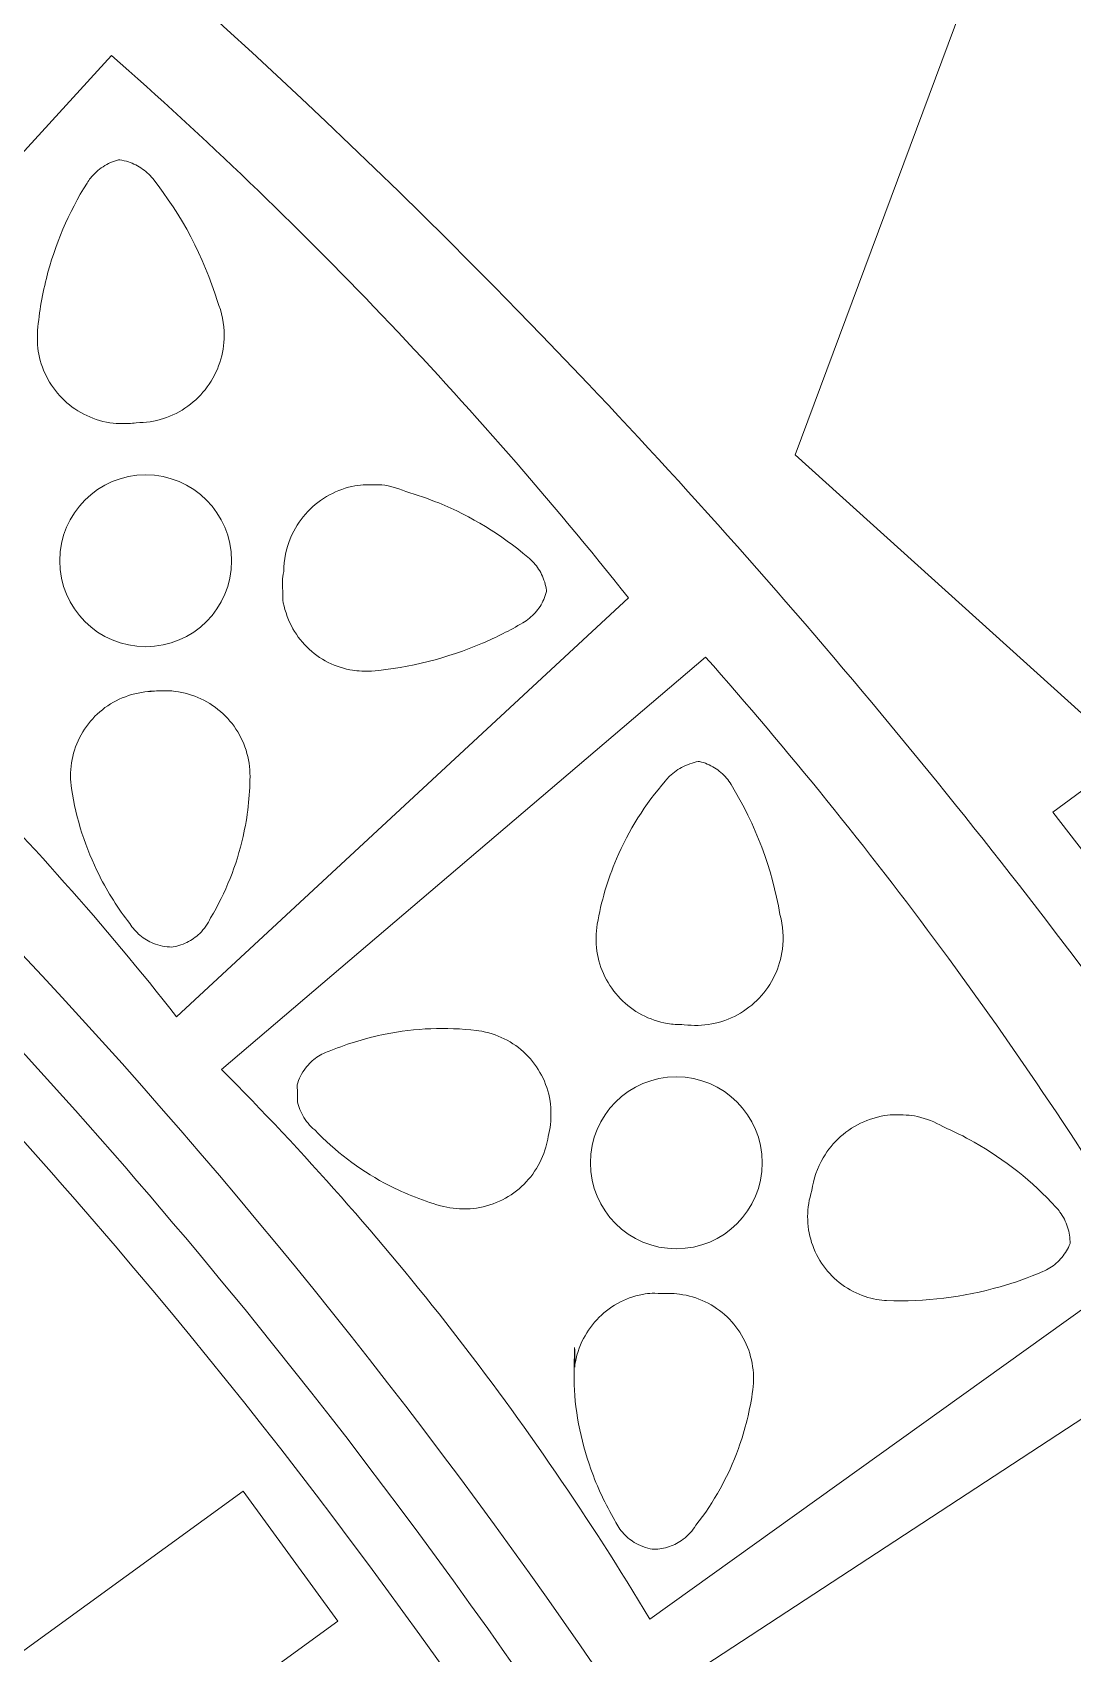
# Model space of a CAD drawing. Header units: millimetres. Extents: x -216 to 235, y -247 to 205.
# Drawn here: x 92.16 to 111.69, y 43.52 to 73.96 of the extents above; entities that cross this region are included whole.
import ezdxf

# ---------------------------------------------------------------- set-up
doc = ezdxf.new("R2010")
doc.units = ezdxf.units.MM
doc.header["$MEASUREMENT"] = 0
doc.layers.add('Camada 1', color=7, linetype='Continuous')

msp = doc.modelspace()

# ---------------------------------------------------------------- linework, layer by layer
at = {"layer": 'Camada 1', "color": 240, "lineweight": 18}
msp.add_open_spline([(40.386, -243.7514), (52.549, -242.0562), (64.5321, -239.369), (76.2543, -235.708), (76.2543, -235.708), (98.8911, -228.6351), (120.1427, -218.1082), (139.486, -204.3864), (139.486, -204.3864), (164.4969, -186.644), (185.4274, -164.233), (201.4217, -138.0695), (201.4217, -138.0695), (213.7717, -117.7741), (222.7947, -95.7966), (228.2686, -72.6782), (228.2686, -72.6782), (232.7664, -53.682), (234.7784, -34.2646), (234.2711, -14.7498), (234.2711, -14.7498), (233.6078, 8.9614), (229.2434, 32.277), (221.2854, 54.6227), (221.2854, 54.6227), (213.3274, 76.9685), (201.9717, 97.7943), (187.498, 116.5872), (187.498, 116.5872), (182.1139, 123.578), (176.3293, 130.2413), (170.1642, 136.5541), (170.1642, 136.5541), (153.5928, 153.4769), (134.5781, 167.599), (113.5883, 178.5727), (113.5883, 178.5727), (92.5985, 189.5464), (70.1505, 197.1015), (46.7969, 201.0519), (46.7969, 201.0519), (39.0919, 202.3552), (31.3295, 203.2562), (23.5308, 203.7524), (23.5308, 203.7524), (0.054, 205.2792), (-23.3725, 203.1146), (-46.1721, 197.3119), (-46.1721, 197.3119), (-57.2082, 194.503), (-67.9982, 190.8615), (-78.4793, 186.4083), (-78.4793, 186.4083), (-100.2525, 177.1917), (-120.3159, 164.6826), (-138.1754, 149.1888), (-138.1754, 149.1888), (-156.0349, 133.6951), (-171.2507, 115.5983), (-183.4483, 95.344), (-183.4483, 95.344), (-190.4371, 83.7389), (-196.3515, 71.5511), (-201.1434, 58.8799), (-201.1434, 58.8799), (-210.746, 33.3304), (-215.639, 6.4782), (-215.6655, -20.8162), (-215.6655, -20.8162), (-215.6885, -44.4186), (-212.0189, -67.7341), (-204.7472, -90.1884), (-204.7472, -90.1884), (-197.4754, -112.6427), (-186.7806, -133.683), (-172.926, -152.7913), (-172.926, -152.7913), (-167.4686, -160.3181), (-161.5547, -167.4917), (-155.2071, -174.2846)], degree=3, knots=[0, 0, 0, 0, 0.047619, 0.047619, 0.047619, 0.047619, 0.0952381, 0.0952381, 0.0952381, 0.0952381, 0.1428571, 0.1428571, 0.1428571, 0.1428571, 0.1904762, 0.1904762, 0.1904762, 0.1904762, 0.2380952, 0.2380952, 0.2380952, 0.2380952, 0.2857143, 0.2857143, 0.2857143, 0.2857143, 0.3333333, 0.3333333, 0.3333333, 0.3333333, 0.3809524, 0.3809524, 0.3809524, 0.3809524, 0.4285714, 0.4285714, 0.4285714, 0.4285714, 0.4761905, 0.4761905, 0.4761905, 0.4761905, 0.5238095, 0.5238095, 0.5238095, 0.5238095, 0.5714286, 0.5714286, 0.5714286, 0.5714286, 0.6190476, 0.6190476, 0.6190476, 0.6190476, 0.6666667, 0.6666667, 0.6666667, 0.6666667, 0.7142857, 0.7142857, 0.7142857, 0.7142857, 0.7619048, 0.7619048, 0.7619048, 0.7619048, 0.8095238, 0.8095238, 0.8095238, 0.8095238, 0.8571429, 0.8571429, 0.8571429, 0.8571429, 0.9047619, 0.9047619, 0.9047619, 0.9047619, 1, 1, 1, 1], dxfattribs=at)
at = {"layer": 'Camada 1', "color": 250, "lineweight": 18}
for points, knots in [([(169.4556, 135.5004), (152.9965, 152.348), (134.1044, 166.4135), (113.2447, 177.3504), (113.2447, 177.3504), (92.385, 188.2873), (70.0712, 195.8264), (46.8527, 199.782), (46.8527, 199.782), (39.1901, 201.0875), (31.4701, 201.9926), (23.7134, 202.4951), (23.7134, 202.4951), (0.3708, 204.0413), (-22.9262, 201.9169), (-45.6041, 196.1741), (-45.6041, 196.1741), (-56.5864, 193.3931), (-67.3248, 189.7829), (-77.7567, 185.3645), (-77.7567, 185.3645), (-99.4202, 176.2238), (-119.3871, 163.8067), (-137.1658, 148.419), (-137.1658, 148.419), (-154.9444, 133.0313), (-170.097, 115.0518), (-182.2504, 94.9233), (-182.2504, 94.9233), (-189.2131, 83.3915), (-195.1084, 71.2792), (-199.8881, 58.6848), (-199.8881, 58.6848), (-209.4979, 33.2044), (-214.3954, 6.4161), (-214.4225, -20.8161), (-214.4225, -20.8161), (-214.4225, -44.3152), (-210.6959, -67.68), (-203.3914, -90.0987), (-203.3914, -90.0987), (-196.087, -112.5174), (-185.3655, -133.5174), (-171.4908, -152.5816), (-171.4908, -152.5816), (-166.2338, -159.8049), (-160.555, -166.7015), (-154.4747, -173.2469), (-154.4747, -173.2469), (-138.5335, -190.4321), (-120.1002, -204.912), (-99.6287, -216.33), (-99.6287, -216.33), (-77.9909, -228.3986), (-54.6567, -236.727), (-30.2673, -241.0865), (-30.2673, -241.0865), (-7.2069, -245.2627), (16.2229, -245.78), (39.4452, -242.6257)], [0, 0, 0, 0, 0.0625, 0.0625, 0.0625, 0.0625, 0.125, 0.125, 0.125, 0.125, 0.1875, 0.1875, 0.1875, 0.1875, 0.25, 0.25, 0.25, 0.25, 0.3125, 0.3125, 0.3125, 0.3125, 0.375, 0.375, 0.375, 0.375, 0.4375, 0.4375, 0.4375, 0.4375, 0.5, 0.5, 0.5, 0.5, 0.5625, 0.5625, 0.5625, 0.5625, 0.625, 0.625, 0.625, 0.625, 0.6875, 0.6875, 0.6875, 0.6875, 0.75, 0.75, 0.75, 0.75, 0.8125, 0.8125, 0.8125, 0.8125, 0.875, 0.875, 0.875, 0.875, 1, 1, 1, 1]), ([(99.0752, -223.5108), (120.3873, -214.0775), (139.9613, -201.4264), (157.3152, -185.869), (157.3152, -185.869), (174.6691, -170.3116), (189.3757, -152.2309), (201.0728, -132.0723), (201.0728, -132.0723), (204.8494, -125.5637), (208.2899, -118.8715), (211.3855, -112.0128), (211.3855, -112.0128), (220.9957, -90.6018), (227.1381, -67.9511), (229.6616, -44.6183), (229.6616, -44.6183), (230.6264, -35.6978), (231.0521, -26.7353), (230.9373, -17.7634), (230.9373, -17.7634), (230.6204, 5.5261), (226.664, 28.4794), (219.1656, 50.5313), (219.1656, 50.5313), (211.6673, 72.5831), (200.8116, 93.1904), (186.8659, 111.8459), (186.8659, 111.8459), (180.4775, 120.3917), (173.4894, 128.4544), (165.9379, 135.9921), (165.9379, 135.9921), (163.2606, 138.6646), (160.5161, 141.2679), (157.7061, 143.8004)], [0, 0, 0, 0, 0.1, 0.1, 0.1, 0.1, 0.2, 0.2, 0.2, 0.2, 0.3, 0.3, 0.3, 0.3, 0.4, 0.4, 0.4, 0.4, 0.5, 0.5, 0.5, 0.5, 0.6, 0.6, 0.6, 0.6, 0.7, 0.7, 0.7, 0.7, 0.8, 0.8, 0.8, 0.8, 1, 1, 1, 1]), ([(60.7714, 142.4533), (77.9787, 137.0124), (94.123, 128.9467), (108.8068, 118.4548), (108.8068, 118.4548), (124.9538, 106.9173), (138.8796, 92.7784), (150.1705, 76.4581), (150.1705, 76.4581), (160.415, 61.5908), (168.2076, 45.304), (173.3565, 27.9986), (173.3565, 27.9986), (178.6945, 10.0576), (181.054, -8.5113), (180.3726, -27.2172), (180.3726, -27.2172), (179.6985, -45.2033), (176.219, -62.8625), (170.0198, -79.76), (170.0198, -79.76), (163.8206, -96.6575), (155.0545, -112.3772), (143.9371, -126.532), (143.9371, -126.532), (140.0032, -131.5408), (135.7961, -136.3224), (131.3289, -140.8621), (131.3289, -140.8621), (122.0238, -150.3182), (111.6907, -158.6385), (100.4673, -165.7122)], [0, 0, 0, 0, 0.1111111, 0.1111111, 0.1111111, 0.1111111, 0.2222222, 0.2222222, 0.2222222, 0.2222222, 0.3333333, 0.3333333, 0.3333333, 0.3333333, 0.4444444, 0.4444444, 0.4444444, 0.4444444, 0.5555556, 0.5555556, 0.5555556, 0.5555556, 0.6666667, 0.6666667, 0.6666667, 0.6666667, 0.7777778, 0.7777778, 0.7777778, 0.7777778, 1, 1, 1, 1]), ([(157.7781, 142.3947), (174.8588, 126.9372), (189.3112, 108.9981), (200.7793, 89.0189), (200.7793, 89.0189), (208.9387, 74.804), (215.4585, 59.7664), (220.2569, 44.0943), (220.2569, 44.0943), (227.0855, 21.7894), (230.3409, -1.3091), (229.9427, -24.6323), (229.9427, -24.6323), (229.7943, -33.3264), (229.1356, -41.9967), (227.9688, -50.6134), (227.9688, -50.6134), (224.8247, -73.616), (218.1209, -95.8435), (208.0225, -116.7486), (208.0225, -116.7486), (198.742, -135.9605), (186.7927, -153.6364), (172.4235, -169.4081), (172.4235, -169.4081), (151.9431, -191.8875), (127.3193, -209.7323), (99.5812, -222.1967)], [0, 0, 0, 0, 0.125, 0.125, 0.125, 0.125, 0.25, 0.25, 0.25, 0.25, 0.375, 0.375, 0.375, 0.375, 0.5, 0.5, 0.5, 0.5, 0.625, 0.625, 0.625, 0.625, 0.75, 0.75, 0.75, 0.75, 1, 1, 1, 1]), ([(99.8055, -164.6599), (114.881, -155.2167), (128.2937, -143.5315), (139.7132, -129.8919), (139.7132, -129.8919), (152.7839, -114.2803), (162.8561, -96.5853), (169.6061, -77.3759), (169.6061, -77.3759), (175.5536, -60.4675), (178.7829, -42.8368), (179.2144, -24.9179), (179.2144, -24.9179), (179.4625, -14.612), (178.7772, -4.3259), (177.1642, 5.8561), (177.1642, 5.8561), (174.3321, 23.5449), (168.7678, 40.5729), (160.6081, 56.5209), (160.6081, 56.5209), (152.4838, 72.3997), (141.9854, 86.8191), (129.3689, 99.4273), (129.3689, 99.4273), (116.7368, 112.0511), (102.2854, 122.5434), (86.3705, 130.6458), (86.3705, 130.6458), (78.0161, 134.8992), (69.3387, 138.4478), (60.3979, 141.2675)], [0, 0, 0, 0, 0.1111111, 0.1111111, 0.1111111, 0.1111111, 0.2222222, 0.2222222, 0.2222222, 0.2222222, 0.3333333, 0.3333333, 0.3333333, 0.3333333, 0.4444444, 0.4444444, 0.4444444, 0.4444444, 0.5555556, 0.5555556, 0.5555556, 0.5555556, 0.6666667, 0.6666667, 0.6666667, 0.6666667, 0.7777778, 0.7777778, 0.7777778, 0.7777778, 1, 1, 1, 1]), ([(39.4452, -242.6257), (51.8039, -240.947), (63.9786, -238.2392), (75.8837, -234.5214), (75.8837, -234.5214), (98.4034, -227.4817), (119.5445, -217.0058), (138.7865, -203.3516), (138.7865, -203.3516), (162.3398, -186.6382), (182.2735, -165.7398), (197.8558, -141.4234), (197.8558, -141.4234), (210.5592, -121.5071), (219.9906, -99.8488), (225.9178, -76.9817), (225.9178, -76.9817), (231.1662, -56.7331), (233.5541, -35.952), (233.035, -15.0406), (233.035, -15.0406), (232.4527, 8.4214), (228.2073, 31.5036), (220.4032, 53.6376), (220.4032, 53.6376), (212.5992, 75.7714), (201.4288, 96.412), (187.1669, 115.0511), (187.1669, 115.0511), (181.6804, 122.2215), (175.7693, 129.0463), (169.4555, 135.5004)], [0, 0, 0, 0, 0.1111111, 0.1111111, 0.1111111, 0.1111111, 0.2222222, 0.2222222, 0.2222222, 0.2222222, 0.3333333, 0.3333333, 0.3333333, 0.3333333, 0.4444444, 0.4444444, 0.4444444, 0.4444444, 0.5555556, 0.5555556, 0.5555556, 0.5555556, 0.6666667, 0.6666667, 0.6666667, 0.6666667, 0.7777778, 0.7777778, 0.7777778, 0.7777778, 1, 1, 1, 1]), ([(148.7192, 133.8278), (164.905, 119.3146), (178.6212, 102.4479), (189.53, 83.6432), (189.53, 83.6432), (198.4411, 68.2822), (205.3104, 51.9059), (210.0247, 34.7844), (210.0247, 34.7844), (217.5235, 7.5444), (219.4373, -20.6439), (215.6891, -48.6475), (215.6891, -48.6475), (212.7593, -70.3435), (206.4715, -91.3141), (196.9806, -111.043), (196.9806, -111.043), (188.8786, -127.8847), (178.5954, -143.4905), (166.316, -157.5797), (166.316, -157.5797), (149.2138, -177.2025), (128.7813, -193.3288), (105.7217, -205.4035), (105.7217, -205.4035), (105.5479, -205.7723), (105.3184, -206.1094), (105.039, -206.4064), (105.039, -206.4064), (104.8151, -206.6446), (104.5629, -206.8527), (104.2866, -207.0274), (104.2866, -207.0274), (104.2866, -207.2716), (104.248, -207.5139), (104.1722, -207.7466), (104.1722, -207.7466), (104.0964, -207.9793), (103.9852, -208.1974), (103.8412, -208.3953), (103.8412, -208.3953), (103.779, -208.4809), (103.711, -208.562), (103.6377, -208.6384), (103.6377, -208.6384), (103.4563, -208.8272), (103.2565, -208.9964), (103.0404, -209.1442), (103.0404, -209.1442), (103.0124, -209.6654), (102.9156, -210.1783), (102.7516, -210.6738), (102.7516, -210.6738), (102.6789, -210.8857), (102.5739, -211.0836), (102.4393, -211.2627), (102.4393, -211.2627), (102.3046, -211.4418), (102.1436, -211.5977), (101.9602, -211.7264)], [0, 0, 0, 0, 0.0625, 0.0625, 0.0625, 0.0625, 0.125, 0.125, 0.125, 0.125, 0.1875, 0.1875, 0.1875, 0.1875, 0.25, 0.25, 0.25, 0.25, 0.3125, 0.3125, 0.3125, 0.3125, 0.375, 0.375, 0.375, 0.375, 0.4375, 0.4375, 0.4375, 0.4375, 0.5, 0.5, 0.5, 0.5, 0.5625, 0.5625, 0.5625, 0.5625, 0.625, 0.625, 0.625, 0.625, 0.6875, 0.6875, 0.6875, 0.6875, 0.75, 0.75, 0.75, 0.75, 0.8125, 0.8125, 0.8125, 0.8125, 0.875, 0.875, 0.875, 0.875, 1, 1, 1, 1]), ([(109.4039, 32.2293), (103.8033, 42.7843), (96.6205, 52.3332), (88.0323, 60.6409), (88.0323, 60.6409), (83.215, 65.3009), (78.0052, 69.5177), (72.4437, 73.2582), (72.4437, 73.2582), (62.6104, 79.8719), (51.8635, 84.8658), (40.4678, 88.1171), (40.4678, 88.1171), (36.6084, 89.2182), (32.6957, 90.1118), (28.7409, 90.7953), (28.7409, 90.7953), (29.6439, 91.0844), (30.4906, 91.5112), (31.26, 92.0652), (31.26, 92.0652), (32.0295, 92.6192), (32.7028, 93.2867), (33.2634, 94.0513), (33.2634, 94.0513), (33.824, 94.8159), (34.2581, 95.6589), (34.555, 96.5593), (34.555, 96.5593), (34.8519, 97.4598), (35.0084, 98.4123), (35.0084, 99.3437), (35.0084, 99.3437), (35.0084, 100.3092), (34.8682, 101.2289), (34.5791, 102.1319), (34.5791, 102.1319), (34.29, 103.0349), (33.8632, 103.8815), (33.3092, 104.651), (33.3092, 104.651), (33.12, 104.9139), (32.9168, 105.1663), (32.7003, 105.4073), (32.7003, 105.4073), (46.0097, 102.9259), (58.767, 98.3931), (70.6582, 91.9204), (70.6582, 91.9204), (82.5494, 85.4477), (93.2816, 77.1945), (102.5906, 67.3641), (102.5906, 67.3641), (106.6445, 63.0831), (110.3952, 58.5342), (113.8252, 53.7387), (113.8252, 53.7387), (121.6447, 42.8064), (127.6576, 30.7854), (131.7161, 17.9717), (131.7161, 17.9717), (133.3187, 12.9118), (134.6034, 7.7619), (135.5654, 2.5421), (135.5654, 2.5421), (134.8569, 3.1755), (134.0581, 3.6902), (133.1886, 4.0736), (133.1886, 4.0736), (132.319, 4.457), (131.4003, 4.6996), (130.4548, 4.7955), (130.4548, 4.7955), (129.5094, 4.8915), (128.5606, 4.8383), (127.6318, 4.6374), (127.6318, 4.6374), (126.703, 4.4365), (125.8171, 4.0927), (124.9958, 3.6147), (124.9958, 3.6147), (124.1745, 3.1365), (123.4382, 2.5359), (122.8048, 1.8274), (122.8048, 1.8274), (122.1715, 1.1189), (121.6568, 0.3201), (121.2734, -0.5495), (121.2734, -0.5495), (121.1514, -0.8261), (121.0435, -1.1085), (120.9498, -1.396), (120.9498, -1.396), (118.885, 10.3731), (115.0045, 21.6743), (109.4039, 32.2293)], [0, 0, 0, 0, 0.04, 0.04, 0.04, 0.04, 0.08, 0.08, 0.08, 0.08, 0.12, 0.12, 0.12, 0.12, 0.16, 0.16, 0.16, 0.16, 0.2, 0.2, 0.2, 0.2, 0.24, 0.24, 0.24, 0.24, 0.28, 0.28, 0.28, 0.28, 0.32, 0.32, 0.32, 0.32, 0.36, 0.36, 0.36, 0.36, 0.4, 0.4, 0.4, 0.4, 0.44, 0.44, 0.44, 0.44, 0.48, 0.48, 0.48, 0.48, 0.52, 0.52, 0.52, 0.52, 0.56, 0.56, 0.56, 0.56, 0.6, 0.6, 0.6, 0.6, 0.64, 0.64, 0.64, 0.64, 0.68, 0.68, 0.68, 0.68, 0.72, 0.72, 0.72, 0.72, 0.76, 0.76, 0.76, 0.76, 0.8, 0.8, 0.8, 0.8, 0.84, 0.84, 0.84, 0.84, 0.88, 0.88, 0.88, 0.88, 0.92, 0.92, 0.92, 0.92, 1, 1, 1, 1]), ([(128.5407, 98.3817), (128.5407, 98.3817), (91.0537, 82.0102), (91.0537, 82.0102), (91.0537, 82.0102), (91.0537, 82.0102), (96.1881, 76.3144), (96.1881, 76.3144), (96.1881, 76.3144), (96.1881, 76.3144), (112.577, 82.4179), (112.577, 82.4179), (112.577, 82.4179), (112.577, 82.4179), (106.4734, 66.0291), (106.4734, 66.0291), (106.4734, 66.0291), (106.4734, 66.0291), (112.1692, 60.8947), (112.1692, 60.8947), (112.1692, 60.8947), (112.1692, 60.8947), (128.5407, 98.3817), (128.5407, 98.3817)], [0, 0, 0, 0, 0.1428571, 0.1428571, 0.1428571, 0.1428571, 0.2857143, 0.2857143, 0.2857143, 0.2857143, 0.4285714, 0.4285714, 0.4285714, 0.4285714, 0.5714286, 0.5714286, 0.5714286, 0.5714286, 0.7142857, 0.7142857, 0.7142857, 0.7142857, 1, 1, 1, 1]), ([(49.4541, -125.3955), (60.472, -121.1671), (70.6927, -115.2673), (79.8646, -107.8413), (79.8646, -107.8413), (85.689, -103.1255), (91.0136, -97.8519), (95.7851, -92.0731), (95.7851, -92.0731), (103.2848, -82.9623), (109.267, -72.7905), (113.5843, -61.8081), (113.5843, -61.8081), (117.9017, -50.8257), (120.4478, -39.3031), (121.1601, -27.5241), (121.1601, -27.5241), (121.4113, -23.3698), (121.4312, -19.208), (121.2199, -15.0515), (121.2199, -15.0515), (120.6032, -3.2663), (118.1505, 8.2773), (113.9221, 19.2951), (113.9221, 19.2951), (109.6938, 30.313), (103.794, 40.5337), (96.3679, 49.7056), (96.3679, 49.7056), (91.6522, 55.53), (86.3786, 60.8546), (80.5997, 65.626), (80.5997, 65.626), (71.489, 73.1258), (61.3171, 79.108), (50.3347, 83.4253), (50.3347, 83.4253), (39.3523, 87.7427), (27.8297, 90.2888), (16.0507, 91.0011), (16.0507, 91.0011), (11.8964, 91.2523), (7.7346, 91.2722), (3.5781, 91.0609), (3.5781, 91.0609), (-8.2141, 90.4406), (-19.7642, 87.9833), (-30.7876, 83.7494), (-30.7876, 83.7494), (-41.8111, 79.5155), (-52.0365, 73.6092), (-61.2121, 66.1761), (-61.2121, 66.1761), (-67.023, 61.4687), (-72.3364, 56.2061), (-77.0994, 50.4407), (-77.0994, 50.4407), (-84.5989, 41.3311), (-90.5811, 31.1604), (-94.8985, 20.1791), (-94.8985, 20.1791), (-100.0477, 7.0823), (-102.68, -6.7709), (-102.68, -20.8161), (-102.68, -20.8161), (-102.68, -32.611), (-100.8524, -44.2066), (-97.2225, -55.3999), (-97.2225, -55.3999), (-93.5926, -66.5932), (-88.2563, -77.0808), (-81.3451, -86.6046), (-81.3451, -86.6046), (-75.2319, -95.0287), (-68.0099, -102.5241), (-59.8186, -108.9461)], [0, 0, 0, 0, 0.05, 0.05, 0.05, 0.05, 0.1, 0.1, 0.1, 0.1, 0.15, 0.15, 0.15, 0.15, 0.2, 0.2, 0.2, 0.2, 0.25, 0.25, 0.25, 0.25, 0.3, 0.3, 0.3, 0.3, 0.35, 0.35, 0.35, 0.35, 0.4, 0.4, 0.4, 0.4, 0.45, 0.45, 0.45, 0.45, 0.5, 0.5, 0.5, 0.5, 0.55, 0.55, 0.55, 0.55, 0.6, 0.6, 0.6, 0.6, 0.65, 0.65, 0.65, 0.65, 0.7, 0.7, 0.7, 0.7, 0.75, 0.75, 0.75, 0.75, 0.8, 0.8, 0.8, 0.8, 0.85, 0.85, 0.85, 0.85, 0.9, 0.9, 0.9, 0.9, 1, 1, 1, 1]), ([(49.0477, -124.3667), (59.9537, -120.183), (70.0709, -114.3447), (79.1503, -106.9955), (79.1503, -106.9955), (84.9236, -102.3224), (90.2009, -97.0957), (94.9292, -91.3676), (94.9292, -91.3676), (102.3538, -82.3501), (108.2765, -72.2821), (112.5512, -61.4116), (112.5512, -61.4116), (116.8258, -50.5411), (119.3474, -39.1358), (120.0537, -27.4764), (120.0537, -27.4764), (120.3605, -22.4129), (120.3202, -17.3403), (119.9331, -12.2824), (119.9331, -12.2824), (119.0259, -0.6353), (116.3078, 10.7267), (111.8458, 21.5235), (111.8458, 21.5235), (107.3837, 32.3203), (101.2876, 42.2862), (93.7076, 51.1758), (93.7076, 51.1758), (89.5053, 56.1041), (84.8891, 60.6472), (79.8942, 64.7702), (79.8942, 64.7702), (70.8767, 72.1949), (60.8088, 78.1174), (49.9383, 82.3922), (49.9383, 82.3922), (39.0678, 86.6669), (27.6624, 89.1884), (16.003, 89.8947), (16.003, 89.8947), (10.9396, 90.2015), (5.867, 90.1612), (0.809, 89.7741), (0.809, 89.7741), (-10.8488, 88.8613), (-22.2204, 86.1361), (-33.0257, 81.6654), (-33.0257, 81.6654), (-43.831, 77.1948), (-53.8039, 71.0889), (-62.6989, 63.4981), (-62.6989, 63.4981), (-67.6074, 59.3092), (-72.1336, 54.71), (-76.2435, 49.7352), (-76.2435, 49.7352), (-83.6688, 40.7158), (-89.5917, 30.6458), (-93.8664, 19.7733), (-93.8664, 19.7733), (-98.9646, 6.8061), (-101.5708, -6.91), (-101.5708, -20.8161), (-101.5708, -20.8161), (-101.5708, -32.4943), (-99.7614, -43.975), (-96.1674, -55.0575), (-96.1674, -55.0575), (-92.5734, -66.14), (-87.29, -76.5238), (-80.4472, -85.9532), (-80.4472, -85.9532), (-74.3945, -94.294), (-67.244, -101.7152), (-59.1338, -108.0735)], [0, 0, 0, 0, 0.05, 0.05, 0.05, 0.05, 0.1, 0.1, 0.1, 0.1, 0.15, 0.15, 0.15, 0.15, 0.2, 0.2, 0.2, 0.2, 0.25, 0.25, 0.25, 0.25, 0.3, 0.3, 0.3, 0.3, 0.35, 0.35, 0.35, 0.35, 0.4, 0.4, 0.4, 0.4, 0.45, 0.45, 0.45, 0.45, 0.5, 0.5, 0.5, 0.5, 0.55, 0.55, 0.55, 0.55, 0.6, 0.6, 0.6, 0.6, 0.65, 0.65, 0.65, 0.65, 0.7, 0.7, 0.7, 0.7, 0.75, 0.75, 0.75, 0.75, 0.8, 0.8, 0.8, 0.8, 0.85, 0.85, 0.85, 0.85, 0.9, 0.9, 0.9, 0.9, 1, 1, 1, 1]), ([(47.4743, -106.9332), (56.5373, -102.9194), (64.8609, -97.5372), (72.24, -90.9191), (72.24, -90.9191), (78.0107, -85.7436), (83.1027, -79.8989), (87.4388, -73.4734), (87.4388, -73.4734), (92.9778, -65.2525), (97.1625, -56.2663), (99.8899, -46.736), (99.8899, -46.736), (103.2029, -35.1595), (104.2648, -23.1652), (103.0371, -11.1867), (103.0371, -11.1867), (102.0204, -1.327), (99.4737, 8.2523), (95.4599, 17.3153), (95.4599, 17.3153), (91.446, 26.3784), (86.0638, 34.7019), (79.4458, 42.0809), (79.4458, 42.0809), (74.2702, 47.8517), (68.4255, 52.9437), (62.0001, 57.2798), (62.0001, 57.2798), (53.7791, 62.8187), (44.7929, 67.0035), (35.2627, 69.7309), (35.2627, 69.7309), (23.6862, 73.0439), (11.6919, 74.1058), (-0.2866, 72.8781), (-0.2866, 72.8781), (-10.158, 71.8543), (-19.7478, 69.2989), (-28.8198, 65.2748), (-28.8198, 65.2748), (-37.8918, 61.2506), (-46.2226, 55.8569), (-53.607, 49.2263), (-53.607, 49.2263), (-59.3545, 44.0655), (-64.4286, 38.2414), (-68.7532, 31.841), (-68.7532, 31.841), (-74.2773, 23.6655), (-78.4545, 14.7263), (-81.1819, 5.2438), (-81.1819, 5.2438), (-83.6226, -3.2421), (-84.8377, -11.9319), (-84.8377, -20.8161)], [0, 0, 0, 0, 0.0666667, 0.0666667, 0.0666667, 0.0666667, 0.1333333, 0.1333333, 0.1333333, 0.1333333, 0.2, 0.2, 0.2, 0.2, 0.2666667, 0.2666667, 0.2666667, 0.2666667, 0.3333333, 0.3333333, 0.3333333, 0.3333333, 0.4, 0.4, 0.4, 0.4, 0.4666667, 0.4666667, 0.4666667, 0.4666667, 0.5333333, 0.5333333, 0.5333333, 0.5333333, 0.6, 0.6, 0.6, 0.6, 0.6666667, 0.6666667, 0.6666667, 0.6666667, 0.7333333, 0.7333333, 0.7333333, 0.7333333, 0.8, 0.8, 0.8, 0.8, 0.8666667, 0.8666667, 0.8666667, 0.8666667, 1, 1, 1, 1]), ([(95.4374, 67.3065), (95.5395, 67.4458), (95.6186, 67.5995), (95.6726, 67.7636), (95.6726, 67.7636), (95.7267, 67.9277), (95.7551, 68.1011), (95.7551, 68.2711), (95.7551, 68.2711), (95.7551, 68.4949), (95.7129, 68.7087), (95.6275, 68.9125), (95.6275, 68.9125), (95.3707, 69.7531), (94.9612, 70.5307), (94.4133, 71.218), (94.4133, 71.218), (94.3507, 71.2967), (94.2765, 71.3645), (94.1925, 71.42), (94.1925, 71.42), (94.1086, 71.4754), (94.0171, 71.517), (93.9201, 71.5438), (93.9201, 71.5438), (93.8709, 71.5574), (93.7968, 71.5726), (93.7699, 71.5726), (93.7699, 71.5726), (93.6672, 71.5444), (93.5702, 71.5005), (93.4813, 71.442), (93.4813, 71.442), (93.3924, 71.3835), (93.3137, 71.3118), (93.2473, 71.2287), (93.2473, 71.2287), (93.2231, 71.1985), (93.2008, 71.167), (93.1802, 71.1343), (93.1802, 71.1343), (92.8324, 70.5797), (92.5757, 69.9775), (92.4163, 69.3426), (92.4163, 69.3426), (92.3305, 69.0012), (92.274, 68.6538), (92.2471, 68.3028), (92.2471, 68.3028), (92.2471, 68.093), (92.2582, 67.9647), (92.3032, 67.8011), (92.3032, 67.8011), (92.3482, 67.6375), (92.4182, 67.483), (92.5116, 67.3413), (92.5116, 67.3413), (92.605, 67.1996), (92.7193, 67.0743), (92.8519, 66.9684), (92.8519, 66.9684), (92.9845, 66.8625), (93.132, 66.7786), (93.2908, 66.7188), (93.2908, 66.7188), (93.4496, 66.6591), (93.6426, 66.6172), (93.7853, 66.6172), (93.7853, 66.6172), (93.9395, 66.6172), (93.9994, 66.618), (94.1053, 66.6344), (94.1053, 66.6344), (94.281, 66.6344), (94.4489, 66.66), (94.6134, 66.7128), (94.6134, 66.7128), (94.7779, 66.7655), (94.9322, 66.8434), (95.0724, 66.9444), (95.0724, 66.9444), (95.2126, 67.0454), (95.3353, 67.167), (95.4374, 67.3065)], [0, 0, 0, 0, 0.0454545, 0.0454545, 0.0454545, 0.0454545, 0.0909091, 0.0909091, 0.0909091, 0.0909091, 0.1363636, 0.1363636, 0.1363636, 0.1363636, 0.1818182, 0.1818182, 0.1818182, 0.1818182, 0.2272727, 0.2272727, 0.2272727, 0.2272727, 0.2727273, 0.2727273, 0.2727273, 0.2727273, 0.3181818, 0.3181818, 0.3181818, 0.3181818, 0.3636364, 0.3636364, 0.3636364, 0.3636364, 0.4090909, 0.4090909, 0.4090909, 0.4090909, 0.4545455, 0.4545455, 0.4545455, 0.4545455, 0.5, 0.5, 0.5, 0.5, 0.5454545, 0.5454545, 0.5454545, 0.5454545, 0.5909091, 0.5909091, 0.5909091, 0.5909091, 0.6363636, 0.6363636, 0.6363636, 0.6363636, 0.6818182, 0.6818182, 0.6818182, 0.6818182, 0.7272727, 0.7272727, 0.7272727, 0.7272727, 0.7727273, 0.7727273, 0.7727273, 0.7727273, 0.8181818, 0.8181818, 0.8181818, 0.8181818, 0.8636364, 0.8636364, 0.8636364, 0.8636364, 0.9090909, 0.9090909, 0.9090909, 0.9090909, 1, 1, 1, 1]), ([(48.4512, -103.4791), (57.1448, -99.3663), (65.088, -93.9442), (72.0852, -87.3463), (72.0852, -87.3463), (78.0836, -81.6902), (83.2674, -75.2793), (87.5425, -68.2298), (87.5425, -68.2298), (92.5285, -60.0029), (96.1661, -51.0974), (98.3658, -41.7325), (98.3658, -41.7325), (100.8778, -31.0378), (101.4438, -20.0667), (100.0456, -9.1703), (100.0456, -9.1703), (98.8206, 0.3686), (96.1185, 9.5985), (92.0057, 18.2922), (92.0057, 18.2922), (87.893, 26.9858), (82.4709, 34.929), (75.8729, 41.9262), (75.8729, 41.9262), (70.2168, 47.9246), (63.8059, 53.1084), (56.7564, 57.3835), (56.7564, 57.3835), (48.5296, 62.3695), (39.6241, 66.0071), (30.2591, 68.2068), (30.2591, 68.2068), (19.5645, 70.7188), (8.5933, 71.2848), (-2.303, 69.8866), (-2.303, 69.8866), (-11.8551, 68.6531), (-21.0968, 65.9403), (-29.8003, 61.8153), (-29.8003, 61.8153), (-38.5038, 57.6903), (-46.4549, 52.2546), (-53.4578, 45.6419), (-53.4578, 45.6419), (-59.4292, 40.0033), (-64.5931, 33.6169), (-68.8569, 26.5974), (-68.8569, 26.5974), (-73.8454, 18.3546), (-77.483, 9.433), (-79.6802, 0.0521), (-79.6802, 0.0521), (-81.2842, -6.7959), (-82.0946, -13.7946), (-82.0946, -20.8161), (-82.0946, -20.8161), (-82.0946, -30.4407), (-80.5964, -39.9238), (-77.6286, -49.067), (-77.6286, -49.067), (-74.6608, -58.2102), (-70.2992, -66.7765), (-64.6512, -74.5551), (-64.6512, -74.5551), (-57.4824, -84.4282), (-48.5043, -92.6904), (-38.0708, -99.0159)], [0, 0, 0, 0, 0.0555556, 0.0555556, 0.0555556, 0.0555556, 0.1111111, 0.1111111, 0.1111111, 0.1111111, 0.1666667, 0.1666667, 0.1666667, 0.1666667, 0.2222222, 0.2222222, 0.2222222, 0.2222222, 0.2777778, 0.2777778, 0.2777778, 0.2777778, 0.3333333, 0.3333333, 0.3333333, 0.3333333, 0.3888889, 0.3888889, 0.3888889, 0.3888889, 0.4444444, 0.4444444, 0.4444444, 0.4444444, 0.5, 0.5, 0.5, 0.5, 0.5555556, 0.5555556, 0.5555556, 0.5555556, 0.6111111, 0.6111111, 0.6111111, 0.6111111, 0.6666667, 0.6666667, 0.6666667, 0.6666667, 0.7222222, 0.7222222, 0.7222222, 0.7222222, 0.7777778, 0.7777778, 0.7777778, 0.7777778, 0.8333333, 0.8333333, 0.8333333, 0.8333333, 0.8888889, 0.8888889, 0.8888889, 0.8888889, 1, 1, 1, 1]), ([(94.2814, 65.6557), (95.1728, 65.6557), (95.8953, 64.9331), (95.8953, 64.0418), (95.8953, 64.0418), (95.8953, 63.1504), (95.1728, 62.4278), (94.2814, 62.4278), (94.2814, 62.4278), (93.3901, 62.4278), (92.6675, 63.1504), (92.6675, 64.0418), (92.6675, 64.0418), (92.6675, 64.9331), (93.3901, 65.6557), (94.2814, 65.6557)], [0, 0, 0, 0, 0.2, 0.2, 0.2, 0.2, 0.4, 0.4, 0.4, 0.4, 0.6, 0.6, 0.6, 0.6, 1, 1, 1, 1]), ([(96.9899, 62.8762), (97.0597, 62.7261), (97.1521, 62.5887), (97.2649, 62.4675), (97.2649, 62.4675), (97.3777, 62.3463), (97.5081, 62.2442), (97.6528, 62.1638), (97.6528, 62.1638), (97.7975, 62.0833), (97.953, 62.0265), (98.1155, 61.9948), (98.1155, 61.9948), (98.2502, 61.9684), (98.3151, 61.9691), (98.524, 61.9691), (98.524, 61.9691), (99.2427, 62.0342), (99.9424, 62.211), (100.6059, 62.4951), (100.6059, 62.4951), (100.8662, 62.6065), (101.1192, 62.7339), (101.3637, 62.8766), (101.3637, 62.8766), (101.4506, 62.9273), (101.5285, 62.991), (101.5954, 63.066), (101.5954, 63.066), (101.6623, 63.1411), (101.7167, 63.2257), (101.7572, 63.3177), (101.7572, 63.3177), (101.7778, 63.3645), (101.7945, 63.4128), (101.8074, 63.4623), (101.8074, 63.4623), (101.8074, 63.5335), (101.7717, 63.6596), (101.7312, 63.7517), (101.7312, 63.7517), (101.6907, 63.8437), (101.6362, 63.9283), (101.5693, 64.0034), (101.5693, 64.0034), (101.5352, 64.0415), (101.4983, 64.0768), (101.4586, 64.109), (101.4586, 64.109), (100.9561, 64.535), (100.3932, 64.8771), (99.7837, 65.127), (99.7837, 65.127), (99.5811, 65.2101), (99.3744, 65.2824), (99.1641, 65.3438), (99.1641, 65.3438), (99.0054, 65.412), (98.7914, 65.4703), (98.6658, 65.4703), (98.6658, 65.4703), (98.3849, 65.4703), (98.3213, 65.4748), (98.1528, 65.4367), (98.1528, 65.4367), (97.9843, 65.3985), (97.8238, 65.3345), (97.6753, 65.2461), (97.6753, 65.2461), (97.5268, 65.1578), (97.394, 65.0473), (97.2801, 64.9173), (97.2801, 64.9173), (97.1661, 64.7874), (97.0739, 64.6413), (97.0057, 64.4825), (97.0057, 64.4825), (96.9186, 64.2795), (96.8724, 64.0597), (96.8724, 63.8423), (96.8724, 63.8423), (96.8406, 63.6798), (96.8546, 63.6881), (96.8546, 63.3499), (96.8546, 63.3499), (96.8546, 63.2392), (96.9201, 63.0264), (96.9899, 62.8762)], [0, 0, 0, 0, 0.0434783, 0.0434783, 0.0434783, 0.0434783, 0.0869565, 0.0869565, 0.0869565, 0.0869565, 0.1304348, 0.1304348, 0.1304348, 0.1304348, 0.173913, 0.173913, 0.173913, 0.173913, 0.2173913, 0.2173913, 0.2173913, 0.2173913, 0.2608696, 0.2608696, 0.2608696, 0.2608696, 0.3043478, 0.3043478, 0.3043478, 0.3043478, 0.3478261, 0.3478261, 0.3478261, 0.3478261, 0.3913043, 0.3913043, 0.3913043, 0.3913043, 0.4347826, 0.4347826, 0.4347826, 0.4347826, 0.4782609, 0.4782609, 0.4782609, 0.4782609, 0.5217391, 0.5217391, 0.5217391, 0.5217391, 0.5652174, 0.5652174, 0.5652174, 0.5652174, 0.6086957, 0.6086957, 0.6086957, 0.6086957, 0.6521739, 0.6521739, 0.6521739, 0.6521739, 0.6956522, 0.6956522, 0.6956522, 0.6956522, 0.7391304, 0.7391304, 0.7391304, 0.7391304, 0.7826087, 0.7826087, 0.7826087, 0.7826087, 0.826087, 0.826087, 0.826087, 0.826087, 0.8695652, 0.8695652, 0.8695652, 0.8695652, 0.9130435, 0.9130435, 0.9130435, 0.9130435, 1, 1, 1, 1]), ([(93.5175, 61.2835), (93.3831, 61.1849), (93.2657, 61.0665), (93.1683, 60.9312), (93.1683, 60.9312), (93.071, 60.796), (92.9959, 60.6471), (92.9451, 60.4883), (92.9451, 60.4883), (92.8943, 60.3296), (92.8697, 60.1679), (92.8697, 59.9981), (92.8697, 59.9981), (92.8697, 59.9224), (92.8762, 59.841), (92.8882, 59.7633), (92.8882, 59.7633), (92.9761, 59.1936), (93.1521, 58.6447), (93.4118, 58.1301), (93.4118, 58.1301), (93.5721, 57.8122), (93.7626, 57.5115), (93.9814, 57.2306), (93.9814, 57.2306), (94.0338, 57.1467), (94.0986, 57.072), (94.1743, 57.0084), (94.1743, 57.0084), (94.25, 56.9448), (94.3347, 56.8938), (94.4264, 56.8567), (94.4264, 56.8567), (94.5372, 56.8118), (94.6568, 56.788), (94.7741, 56.788), (94.7741, 56.788), (94.8369, 56.788), (94.9665, 56.831), (95.0553, 56.8744), (95.0553, 56.8744), (95.1442, 56.9179), (95.2251, 56.9748), (95.2961, 57.0436), (95.2961, 57.0436), (95.382, 57.1267), (95.4507, 57.2246), (95.4997, 57.3337), (95.4997, 57.3337), (95.7827, 57.809), (95.9879, 58.3227), (96.1102, 58.8621), (96.1102, 58.8621), (96.1943, 59.233), (96.2403, 59.6254), (96.2403, 59.991), (96.2403, 59.991), (96.2403, 60.164), (96.2162, 60.3256), (96.1653, 60.486), (96.1653, 60.486), (96.1143, 60.6464), (96.0389, 60.7969), (95.9409, 60.9337), (95.9409, 60.9337), (95.8428, 61.0704), (95.7246, 61.1902), (95.5892, 61.2901), (95.5892, 61.2901), (95.4537, 61.3899), (95.3042, 61.4672), (95.1445, 61.5203), (95.1445, 61.5203), (94.9848, 61.5733), (94.8143, 61.6018), (94.6504, 61.6018), (94.6504, 61.6018), (94.5777, 61.6018), (94.1922, 61.5903), (94.4479, 61.5903), (94.4479, 61.5903), (94.2842, 61.5903), (94.1167, 61.5628), (93.9584, 61.5106), (93.9584, 61.5106), (93.8001, 61.4584), (93.6519, 61.3821), (93.5175, 61.2835)], [0, 0, 0, 0, 0.0434783, 0.0434783, 0.0434783, 0.0434783, 0.0869565, 0.0869565, 0.0869565, 0.0869565, 0.1304348, 0.1304348, 0.1304348, 0.1304348, 0.173913, 0.173913, 0.173913, 0.173913, 0.2173913, 0.2173913, 0.2173913, 0.2173913, 0.2608696, 0.2608696, 0.2608696, 0.2608696, 0.3043478, 0.3043478, 0.3043478, 0.3043478, 0.3478261, 0.3478261, 0.3478261, 0.3478261, 0.3913043, 0.3913043, 0.3913043, 0.3913043, 0.4347826, 0.4347826, 0.4347826, 0.4347826, 0.4782609, 0.4782609, 0.4782609, 0.4782609, 0.5217391, 0.5217391, 0.5217391, 0.5217391, 0.5652174, 0.5652174, 0.5652174, 0.5652174, 0.6086957, 0.6086957, 0.6086957, 0.6086957, 0.6521739, 0.6521739, 0.6521739, 0.6521739, 0.6956522, 0.6956522, 0.6956522, 0.6956522, 0.7391304, 0.7391304, 0.7391304, 0.7391304, 0.7826087, 0.7826087, 0.7826087, 0.7826087, 0.826087, 0.826087, 0.826087, 0.826087, 0.8695652, 0.8695652, 0.8695652, 0.8695652, 0.9130435, 0.9130435, 0.9130435, 0.9130435, 1, 1, 1, 1]), ([(114.2484, 61.4778), (114.2484, 61.4778), (111.3155, 59.3212), (111.3155, 59.3212), (111.3155, 59.3212), (111.3155, 59.3212), (112.2622, 58.0981), (112.2622, 58.0981), (112.2622, 58.0981), (112.2622, 58.0981), (115.1644, 60.232), (115.1644, 60.232)], [0, 0, 0, 0, 0.25, 0.25, 0.25, 0.25, 0.5, 0.5, 0.5, 0.5, 1, 1, 1, 1]), ([(104.6812, 60.2715), (104.6138, 60.2715), (104.4741, 60.2251), (104.3785, 60.1781), (104.3785, 60.1781), (104.283, 60.1312), (104.196, 60.0699), (104.1196, 59.9958), (104.1196, 59.9958), (104.0919, 59.9689), (104.0657, 59.9404), (104.0413, 59.9106), (104.0413, 59.9106), (103.6589, 59.4717), (103.3499, 58.9783), (103.1219, 58.4428), (103.1219, 58.4428), (102.9544, 58.0495), (102.8335, 57.6395), (102.7606, 57.2184), (102.7606, 57.2184), (102.7317, 57.0511), (102.7292, 56.8815), (102.7534, 56.7136), (102.7534, 56.7136), (102.7775, 56.5456), (102.8277, 56.3835), (102.9025, 56.2313), (102.9025, 56.2313), (102.9774, 56.079), (103.0751, 55.9403), (103.1934, 55.8186), (103.1934, 55.8186), (103.3116, 55.6969), (103.4475, 55.5953), (103.5975, 55.5161), (103.5975, 55.5161), (103.7476, 55.4369), (103.9082, 55.3822), (104.0754, 55.3532), (104.0754, 55.3532), (104.181, 55.335), (104.2637, 55.3302), (104.395, 55.3302), (104.395, 55.3302), (104.5664, 55.3079), (104.7391, 55.3126), (104.9089, 55.3443), (104.9089, 55.3443), (105.0788, 55.376), (105.2416, 55.4339), (105.3934, 55.5165), (105.3934, 55.5165), (105.5451, 55.5991), (105.6821, 55.7045), (105.8009, 55.83), (105.8009, 55.83), (105.9197, 55.9555), (106.0173, 56.098), (106.0915, 56.2541), (106.0915, 56.2541), (106.1657, 56.4101), (106.2146, 56.5758), (106.2369, 56.7472), (106.2369, 56.7472), (106.2655, 56.9663), (106.2499, 57.1867), (106.1907, 57.3995)], [0, 0, 0, 0, 0.0555556, 0.0555556, 0.0555556, 0.0555556, 0.1111111, 0.1111111, 0.1111111, 0.1111111, 0.1666667, 0.1666667, 0.1666667, 0.1666667, 0.2222222, 0.2222222, 0.2222222, 0.2222222, 0.2777778, 0.2777778, 0.2777778, 0.2777778, 0.3333333, 0.3333333, 0.3333333, 0.3333333, 0.3888889, 0.3888889, 0.3888889, 0.3888889, 0.4444444, 0.4444444, 0.4444444, 0.4444444, 0.5, 0.5, 0.5, 0.5, 0.5555556, 0.5555556, 0.5555556, 0.5555556, 0.6111111, 0.6111111, 0.6111111, 0.6111111, 0.6666667, 0.6666667, 0.6666667, 0.6666667, 0.7222222, 0.7222222, 0.7222222, 0.7222222, 0.7777778, 0.7777778, 0.7777778, 0.7777778, 0.8333333, 0.8333333, 0.8333333, 0.8333333, 0.8888889, 0.8888889, 0.8888889, 0.8888889, 1, 1, 1, 1]), ([(106.1907, 57.3995), (106.0413, 58.2657), (105.7325, 59.0885), (105.2751, 59.8391), (105.2751, 59.8391), (105.2228, 59.9249), (105.1577, 60.0016), (105.0814, 60.0671), (105.0814, 60.0671), (105.005, 60.1326), (104.9194, 60.1854), (104.8266, 60.2241), (104.8266, 60.2241), (104.7795, 60.2438), (104.7309, 60.2596), (104.6812, 60.2715)], [0, 0, 0, 0, 0.2, 0.2, 0.2, 0.2, 0.4, 0.4, 0.4, 0.4, 0.6, 0.6, 0.6, 0.6, 1, 1, 1, 1]), ([(97.4551, 53.3533), (97.8375, 52.9536), (98.2777, 52.6186), (98.7649, 52.3567), (98.7649, 52.3567), (99.0999, 52.1766), (99.4522, 52.0338), (99.818, 51.9298), (99.818, 51.9298), (99.9799, 51.8838), (100.1158, 51.87), (100.3152, 51.87), (100.3152, 51.87), (100.4609, 51.87), (100.6484, 51.9087), (100.8065, 51.9667), (100.8065, 51.9667), (100.9645, 52.0246), (101.1115, 52.1065), (101.2438, 52.2105), (101.2438, 52.2105), (101.3762, 52.3144), (101.4907, 52.4378), (101.5844, 52.5775), (101.5844, 52.5775), (101.6782, 52.7172), (101.749, 52.8699), (101.795, 53.0318), (101.795, 53.0318), (101.8135, 53.0969), (101.8278, 53.1631), (101.8379, 53.2301), (101.8379, 53.2301), (101.8818, 53.3909), (101.8918, 53.5142), (101.8918, 53.7231), (101.8918, 53.7231), (101.8918, 53.862), (101.8498, 54.0528), (101.7907, 54.2086), (101.7907, 54.2086), (101.7316, 54.3645), (101.6489, 54.5092), (101.5445, 54.6392), (101.5445, 54.6392), (101.4402, 54.7692), (101.3167, 54.8812), (101.1773, 54.9726), (101.1773, 54.9726), (101.0379, 55.0639), (100.8859, 55.1324), (100.725, 55.1762), (100.725, 55.1762), (100.6492, 55.1968), (100.5324, 55.221), (100.4938, 55.221), (100.4938, 55.221), (99.9213, 55.2884), (99.3453, 55.2654), (98.78, 55.1526), (98.78, 55.1526), (98.4309, 55.0829), (98.0902, 54.9797), (97.7611, 54.8438), (97.7611, 54.8438), (97.6663, 54.8158), (97.577, 54.7733), (97.4955, 54.7173), (97.4955, 54.7173), (97.414, 54.6613), (97.3422, 54.5933), (97.282, 54.5148)], [0, 0, 0, 0, 0.0526316, 0.0526316, 0.0526316, 0.0526316, 0.1052632, 0.1052632, 0.1052632, 0.1052632, 0.1578947, 0.1578947, 0.1578947, 0.1578947, 0.2105263, 0.2105263, 0.2105263, 0.2105263, 0.2631579, 0.2631579, 0.2631579, 0.2631579, 0.3157895, 0.3157895, 0.3157895, 0.3157895, 0.3684211, 0.3684211, 0.3684211, 0.3684211, 0.4210526, 0.4210526, 0.4210526, 0.4210526, 0.4736842, 0.4736842, 0.4736842, 0.4736842, 0.5263158, 0.5263158, 0.5263158, 0.5263158, 0.5789474, 0.5789474, 0.5789474, 0.5789474, 0.6315789, 0.6315789, 0.6315789, 0.6315789, 0.6842105, 0.6842105, 0.6842105, 0.6842105, 0.7368421, 0.7368421, 0.7368421, 0.7368421, 0.7894737, 0.7894737, 0.7894737, 0.7894737, 0.8421053, 0.8421053, 0.8421053, 0.8421053, 0.8947368, 0.8947368, 0.8947368, 0.8947368, 1, 1, 1, 1]), ([(97.282, 54.5148), (97.2091, 54.42), (97.1555, 54.3132), (97.1229, 54.1981), (97.1229, 54.1981), (97.1229, 53.9809), (97.1311, 54.3603), (97.1311, 53.904), (97.1311, 53.904), (97.1311, 53.8475), (97.1825, 53.7137), (97.2298, 53.6269), (97.2298, 53.6269), (97.2871, 53.5219), (97.3631, 53.4296), (97.4551, 53.3533)], [0, 0, 0, 0, 0.2, 0.2, 0.2, 0.2, 0.4, 0.4, 0.4, 0.4, 0.6, 0.6, 0.6, 0.6, 1, 1, 1, 1]), ([(104.2448, 54.3498), (105.1361, 54.3498), (105.8587, 53.6273), (105.8587, 52.7359), (105.8587, 52.7359), (105.8587, 51.8446), (105.1361, 51.122), (104.2448, 51.122), (104.2448, 51.122), (103.3534, 51.122), (102.6308, 51.8446), (102.6308, 52.7359), (102.6308, 52.7359), (102.6308, 53.6273), (103.3534, 54.3498), (104.2448, 54.3498)], [0, 0, 0, 0, 0.2, 0.2, 0.2, 0.2, 0.4, 0.4, 0.4, 0.4, 0.6, 0.6, 0.6, 0.6, 1, 1, 1, 1]), ([(110.3256, 50.4088), (110.5978, 50.4868), (110.8647, 50.5814), (111.1252, 50.6924), (111.1252, 50.6924), (111.2178, 50.7318), (111.303, 50.7851), (111.3788, 50.8512), (111.3788, 50.8512), (111.4546, 50.9173), (111.5192, 50.9944), (111.5709, 51.0807), (111.5709, 51.0807), (111.5972, 51.1245), (111.6198, 51.1703), (111.6388, 51.2178), (111.6388, 51.2178), (111.6388, 51.3256), (111.623, 51.4286), (111.5907, 51.5295), (111.5907, 51.5295), (111.5583, 51.6305), (111.5106, 51.7251), (111.4486, 51.8111), (111.4486, 51.8111), (111.4255, 51.8432), (111.4005, 51.8739), (111.3738, 51.9031), (111.3738, 51.9031), (110.9287, 52.3887), (110.4131, 52.7987), (109.8398, 53.123), (109.8398, 53.123), (109.6491, 53.2308), (109.4531, 53.3285), (109.2522, 53.4158), (109.2522, 53.4158), (109.1033, 53.5033), (108.9424, 53.5665), (108.7737, 53.6037), (108.7737, 53.6037), (108.605, 53.6409), (108.5523, 53.6346), (108.2605, 53.6346), (108.2605, 53.6346), (108.1369, 53.6346), (107.9213, 53.5745), (107.7629, 53.5054), (107.7629, 53.5054), (107.6045, 53.4364), (107.4588, 53.3434), (107.3295, 53.2288), (107.3295, 53.2288), (107.2002, 53.1141), (107.0905, 52.9807), (107.0029, 52.8317), (107.0029, 52.8317), (106.8909, 52.6412), (106.8191, 52.4323), (106.7903, 52.2133)], [0, 0, 0, 0, 0.0625, 0.0625, 0.0625, 0.0625, 0.125, 0.125, 0.125, 0.125, 0.1875, 0.1875, 0.1875, 0.1875, 0.25, 0.25, 0.25, 0.25, 0.3125, 0.3125, 0.3125, 0.3125, 0.375, 0.375, 0.375, 0.375, 0.4375, 0.4375, 0.4375, 0.4375, 0.5, 0.5, 0.5, 0.5, 0.5625, 0.5625, 0.5625, 0.5625, 0.625, 0.625, 0.625, 0.625, 0.6875, 0.6875, 0.6875, 0.6875, 0.75, 0.75, 0.75, 0.75, 0.8125, 0.8125, 0.8125, 0.8125, 0.875, 0.875, 0.875, 0.875, 1, 1, 1, 1]), ([(106.7903, 52.2133), (106.7384, 52.056), (106.711, 51.8895), (106.711, 51.7271), (106.711, 51.7271), (106.711, 51.5582), (106.7354, 51.3978), (106.7858, 51.2401), (106.7858, 51.2401), (106.8363, 51.0824), (106.9108, 50.9345), (107.0075, 50.8001), (107.0075, 50.8001), (107.1042, 50.6658), (107.2207, 50.5481), (107.3542, 50.4502), (107.3542, 50.4502), (107.4877, 50.3522), (107.6349, 50.2764), (107.7921, 50.2245), (107.7921, 50.2245), (107.9224, 50.1815), (108.0879, 50.1478), (108.1941, 50.1478), (108.1941, 50.1478), (108.9154, 50.1224), (109.6318, 50.2101), (110.3256, 50.4088)], [0, 0, 0, 0, 0.125, 0.125, 0.125, 0.125, 0.25, 0.25, 0.25, 0.25, 0.375, 0.375, 0.375, 0.375, 0.5, 0.5, 0.5, 0.5, 0.625, 0.625, 0.625, 0.625, 0.75, 0.75, 0.75, 0.75, 1, 1, 1, 1]), ([(102.3264, 48.6658), (102.3264, 48.1484), (102.448, 47.523), (102.6411, 46.9799), (102.6411, 46.9799), (102.7604, 46.6444), (102.9117, 46.3222), (103.0935, 46.0161), (103.0935, 46.0161), (103.135, 45.9263), (103.1899, 45.8441), (103.2571, 45.7715), (103.2571, 45.7715), (103.3242, 45.6989), (103.4018, 45.6377), (103.4881, 45.5894), (103.4881, 45.5894), (103.5925, 45.5309), (103.7414, 45.4776), (103.8245, 45.4776), (103.8245, 45.4776), (103.9174, 45.4776), (104.0208, 45.4961), (104.1143, 45.5281), (104.1143, 45.5281), (104.2079, 45.5602), (104.2953, 45.6064), (104.3744, 45.6657), (104.3744, 45.6657), (104.47, 45.7375), (104.5504, 45.826), (104.6127, 45.9281), (104.6127, 45.9281), (104.9531, 46.3641), (105.221, 46.848), (105.41, 47.3679), (105.41, 47.3679), (105.5399, 47.7253), (105.6305, 48.0946), (105.6806, 48.4716), (105.6806, 48.4716), (105.7028, 48.6384), (105.6986, 48.8066), (105.6682, 48.9721), (105.6682, 48.9721), (105.6377, 49.1376), (105.5818, 49.2963), (105.5016, 49.4443), (105.5016, 49.4443), (105.4215, 49.5924), (105.3193, 49.726), (105.1973, 49.842), (105.1973, 49.842), (105.0754, 49.958), (104.9368, 50.0535), (104.785, 50.1262), (104.785, 50.1262), (104.6332, 50.1988), (104.472, 50.2468), (104.3051, 50.269), (104.3051, 50.269), (104.238, 50.278), (104.1668, 50.283), (104.1027, 50.283), (104.1027, 50.283), (103.7617, 50.283), (103.7707, 50.2971), (103.6071, 50.2652), (103.6071, 50.2652), (103.4435, 50.2332), (103.2869, 50.1761), (103.1412, 50.0951), (103.1412, 50.0951), (102.9955, 50.0142), (102.8642, 49.9115), (102.7506, 49.7894), (102.7506, 49.7894), (102.6371, 49.6674), (102.544, 49.5291), (102.4737, 49.378), (102.4737, 49.378), (102.4034, 49.2269), (102.3374, 49.0125), (102.3374, 48.9011), (102.3374, 48.9011), (102.3374, 49.8036), (102.3264, 48.7701), (102.3264, 48.6658)], [0, 0, 0, 0, 0.0434783, 0.0434783, 0.0434783, 0.0434783, 0.0869565, 0.0869565, 0.0869565, 0.0869565, 0.1304348, 0.1304348, 0.1304348, 0.1304348, 0.173913, 0.173913, 0.173913, 0.173913, 0.2173913, 0.2173913, 0.2173913, 0.2173913, 0.2608696, 0.2608696, 0.2608696, 0.2608696, 0.3043478, 0.3043478, 0.3043478, 0.3043478, 0.3478261, 0.3478261, 0.3478261, 0.3478261, 0.3913043, 0.3913043, 0.3913043, 0.3913043, 0.4347826, 0.4347826, 0.4347826, 0.4347826, 0.4782609, 0.4782609, 0.4782609, 0.4782609, 0.5217391, 0.5217391, 0.5217391, 0.5217391, 0.5652174, 0.5652174, 0.5652174, 0.5652174, 0.6086957, 0.6086957, 0.6086957, 0.6086957, 0.6521739, 0.6521739, 0.6521739, 0.6521739, 0.6956522, 0.6956522, 0.6956522, 0.6956522, 0.7391304, 0.7391304, 0.7391304, 0.7391304, 0.7826087, 0.7826087, 0.7826087, 0.7826087, 0.826087, 0.826087, 0.826087, 0.826087, 0.8695652, 0.8695652, 0.8695652, 0.8695652, 0.9130435, 0.9130435, 0.9130435, 0.9130435, 1, 1, 1, 1]), ([(97.8907, 44.126), (97.8907, 44.126), (86.235, 35.6576), (86.235, 35.6576), (86.235, 35.6576), (86.235, 35.6576), (84.458, 38.1035), (84.458, 38.1035), (84.458, 38.1035), (84.458, 38.1035), (96.1137, 46.5718), (96.1137, 46.5718), (96.1137, 46.5718), (96.1137, 46.5718), (97.8907, 44.126), (97.8907, 44.126)], [0, 0, 0, 0, 0.2, 0.2, 0.2, 0.2, 0.4, 0.4, 0.4, 0.4, 0.6, 0.6, 0.6, 0.6, 1, 1, 1, 1])]:
    msp.add_open_spline(points, degree=3, knots=knots, dxfattribs=at)
for points in [[(93.6367, 73.5326), (93.6367, 73.5326), (85.5863, 64.7112), (85.5863, 64.7112)], [(103.3487, 63.3436), (100.4161, 67.0219), (97.1703, 70.4271), (93.6367, 73.5326)], [(85.5863, 64.7112), (89.0489, 62.0206), (92.1568, 58.927), (94.8632, 55.4767)], [(94.8632, 55.4767), (94.8632, 55.4767), (103.3487, 63.3436), (103.3487, 63.3436)], [(104.7947, 62.2328), (104.7947, 62.2328), (95.7021, 54.4898), (95.7021, 54.4898)], [(113.1531, 50.9069), (110.7046, 54.9237), (107.9112, 58.7088), (104.7947, 62.2328)], [(95.7021, 54.4898), (98.8003, 51.3865), (101.4959, 47.9277), (103.7485, 44.1655)], [(103.7485, 44.1655), (103.7485, 44.1655), (113.1531, 50.9069), (113.1531, 50.9069)], [(114.4485, 49.6236), (114.4485, 49.6236), (104.4572, 43.0813), (104.4572, 43.0813)]]:
    msp.add_open_spline(points, degree=3, dxfattribs=at)

doc.saveas('drawing.dxf')
